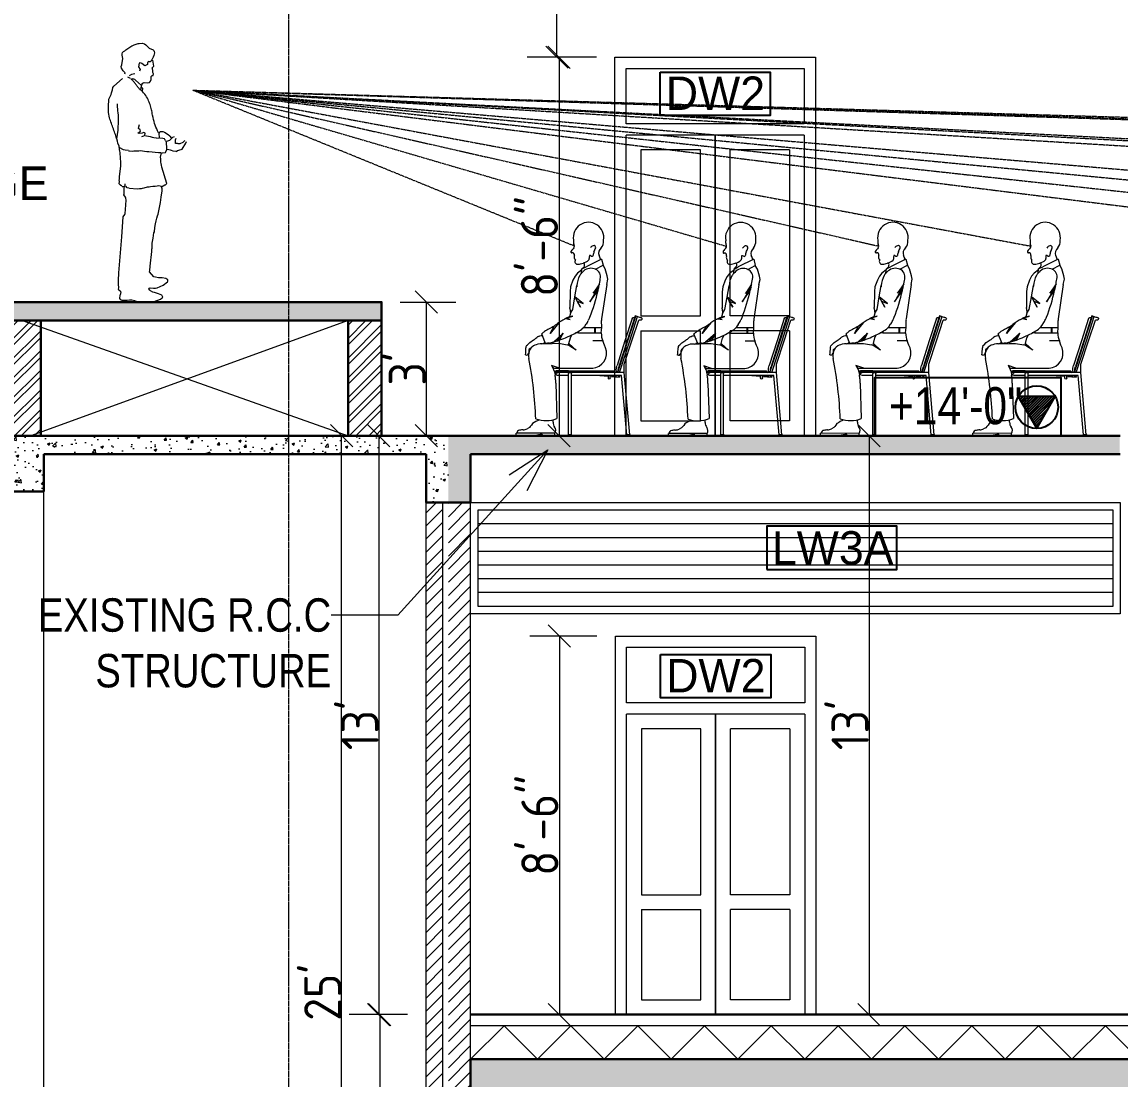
# Model space of a CAD drawing. Extents: x -95606 to 113309, y -42160 to -940.
# Drawn here: x -42209.9 to -41914.1, y -17609.4 to -17324.5 of the extents above; entities that cross this region are included whole.
import ezdxf
from ezdxf import colors
from ezdxf.entities.mleader import LeaderData, LeaderLine
from ezdxf.math import Vec2, Vec3

# ---------------------------------------------------------------- set-up
doc = ezdxf.new("R2010")
doc.units = 0
doc.header["$LTSCALE"] = 0.02
doc.header["$MEASUREMENT"] = 0
doc.header["$PDMODE"] = 3
doc.header["$PDSIZE"] = -2
doc.linetypes.add('( Dashed )', pattern=[0.75, 0.5, -0.25])
doc.linetypes.add('ACAD_ISO04W100', pattern=[30, 24, -3, 0, -3])
doc.layers.get('0').update_dxf_attribs({"linetype": 'CONTINUOUS'})
doc.layers.get('DEFPOINTS').update_dxf_attribs({"linetype": 'CONTINUOUS'})
for name, color, linetype, lineweight in [('dimension', 250, 'CONTINUOUS', 18), ('DOOR WIN TEXT', 102, 'CONTINUOUS', 25), ('Hatch', 252, 'CONTINUOUS', 9), ('RBH CENTER LINE', 1, 'ACAD_ISO04W100', 13), ('RBH DIMENSIONS', 8, 'CONTINUOUS', 15), ('RBH hatch', 43, 'CONTINUOUS', 0), ('RBH TEXT', 50, 'CONTINUOUS', 13), ('RBH TEXT FRAME', 90, 'CONTINUOUS', 25), ('RBH WALL - 0.13', 253, 'CONTINUOUS', 13), ('RBH WALL - 0.18', 252, 'CONTINUOUS', 18), ('RBH WALL - 0.30', 7, 'CONTINUOUS', 30), ('RBH-FURNITURE', 112, 'CONTINUOUS', 15)]:
    doc.layers.add(name, color=color, linetype=linetype, lineweight=lineweight)
doc.layers.add('RBH DO & WIN', color=7, linetype='CONTINUOUS', lineweight=9, true_color=0x8a008a)
doc.styles.add('RBH TEXT40', font='ARIALN.TTF')
doc.styles.add('RBH-225', font='ARIALN.TTF', dxfattribs={"height": 225})
doc.styles.add('RBH-TEXT', font='ARIALN.TTF', dxfattribs={"height": 175})
doc.styles.get("Standard").update_dxf_attribs({"font": 'ISOCP'})
doc.dimstyles.new('RBH DIM 01', dxfattribs={"dimtxt": 10, "dimasz": 6, "dimexe": 8, "dimexo": 5, "dimgap": 0.09, "dimtad": 1, "dimdec": 0, "dimzin": 0, "dimdsep": 46, "dimlunit": 4, "dimtxsty": 'Standard', "dimblk": 'OBLIQUE', "dimcen": 0.09, "dimclrd": 4, "dimclre": 1, "dimclrt": 2, "dimadec": 0, "dimazin": 0, "dimtfac": 1, "dimtdec": 0, "dimtofl": 0, "dimtmove": 0, "dimatfit": 3, "dimldrblk": 'OPEN30', "dimfxl": 1, "dimtolj": 1, "dimtzin": 0, "dimlwd": -1, "dimlwe": -1, "dimarcsym": 0})
pattern_1 = [(50, (-411609.736, -522238.593), (7.172601826, -0.62752135), [0.75, -8.25]), (355, (-411609.736, -522238.593), (-1.38751334, 7.52192134), [0.6, -6.6]), (100.4514445, (-411609.138, -522238.645), (5.78508847, 6.89439991), [0.63740192, -7.01142112]), (46.1842, (-411609.736, -522236.593), (10.67241331, -1.65519281), [1.125, -12.375]), (96.6356355, (-411608.846, -522236.731), (9.34661946, 9.741186), [0.95610342, -10.5171376]), (351.184164, (-411609.736, -522236.593), (9.34661945, 9.741186), [0.9, -9.90000001]), (21, (-411608.736, -522237.093), (5.96907052, -4.026188907), [0.75, -8.25]), (326, (-411608.736, -522237.093), (2.43315332, 7.25150045), [0.6, -6.6]), (71.4514447, (-411608.2384, -522237.428), (8.40222377, 3.22531153), [0.6374019, -7.01142112]), (37.5, (-411609.7358, -522238.5927), (0.121598553, 3.328938538), [0, -6.52, 0, -6.7, 0, -6.625]), (7.5, (-411609.7358, -522238.5927), (2.630695374, 3.944117119), [0, -3.82, 0, -6.37, 0, -2.525]), (327.5, (-411611.9658, -522238.5927), (5.338224362, -0.225548717), [0, -2.5, 0, -7.8, 0, -10.35]), (317.5, (-411612.966, -522238.5927), (5.831861693, 1.001049823), [0, -3.25, 0, -5.18, 0, -7.35])]

# ---------------------------------------------------------------- blocks, each defined once
blk = doc.blocks.new('_Oblique')
at = {"color": 0, "linetype": 'ByBlock', "lineweight": -2}
blk.add_line((-0.5, -0.5), (0.5, 0.5), dxfattribs=at)
blk = doc.blocks.new('*D943')
at = {"layer": 'DEFPOINTS', "color": 0, "lineweight": -2, "ltscale": 0.75, "transparency": 16777216}
for p in [(-42005.58, -17436.03), (-42005.58, -17592.03), (-41981.67, -17592.03)]:
    blk.add_point(p, dxfattribs=at)
at = {"layer": 'RBH DIMENSIONS', "color": 1, "ltscale": 0.75, "transparency": 16777216}
for p, q in [((-42000.58, -17436.03), (-41973.67, -17436.03)), ((-42000.58, -17592.03), (-41973.67, -17592.03))]:
    blk.add_line(p, q, dxfattribs=at)
at = {"layer": 'RBH DIMENSIONS', "color": 4, "ltscale": 0.75, "transparency": 16777216}
blk.add_line((-41981.67, -17436.03), (-41981.67, -17592.03), dxfattribs=at)
at = {"layer": 'RBH DIMENSIONS', "color": 4, "ltscale": 0.75, "transparency": 16777216, "xscale": 6, "yscale": 6, "zscale": 6}
for p, rotation in [((-41981.67, -17436.03), 90), ((-41981.67, -17592.03), 270)]:
    blk.add_blockref('_Oblique', p, dxfattribs=dict(at, rotation=rotation))
at = {"layer": 'RBH DIMENSIONS', "color": 2, "ltscale": 0.75, "transparency": 16777216, "insert": (-41986.76, -17514.03), "char_height": 10, "attachment_point": 5, "rotation": 90}
blk.add_mtext("\\A1;13'", dxfattribs=at)
blk = doc.blocks.new('_Open30')
at = {"color": 0, "linetype": 'ByBlock', "lineweight": -2}
for p, q in [((-1, 0.268), (0, 0)), ((0, 0), (-1, -0.268)), ((0, 0), (-1, 0))]:
    blk.add_line(p, q, dxfattribs=at)
blk = doc.blocks.new('GG5')
at = {"layer": 'RBH-FURNITURE'}
for p, q in [((-13.62, 15.69), (-13.42, 15.69)), ((-13.62, 14.89), (-13.16, 14.89)), ((-13.42, 15.69), (-12.18, 16.1)), ((-11.33, 9.35), (-13.16, 14.89)), ((-10.75, 9.35), (-12.86, 15.88)), ((-10.25, 9.35), (-12.4, 16.03)), ((-12.18, 16.1), (-10.02, 9.35)), ((-11.36, 15.41), (-9.42, 9.35)), ((-9.27, 3.1), (-11.33, 9.35)), ((-8, 0.8), (-10.75, 9.35)), ((-7.51, 0.85), (-10.25, 9.35)), ((-10.02, 9.35), (-7.83, 2.47)), ((-9.42, 9.35), (-7.31, 2.72)), ((-10.73, -15.93), (-9.27, 0.8)), ((-9.94, -16), (-8.54, 0)), ((-9.27, 0.8), (-6.69, 0.8)), ((-8.54, 0), (-4.97, 0)), ((-7.13, 1.21), (-7.32, 0.8)), ((-6.66, 0.95), (-6.82, 0.8)), ((-6.66, 0.95), (-6.69, 0.8)), ((-6.69, 0.8), (5.19, 0.8)), ((-6.66, 0.95), (5.77, 0.95)), ((-6.53, 0.95), (-6.53, 1.13)), ((5.77, 1.37), (-6.37, 1.29)), ((-5.78, 0), (-5.45, 0)), ((-5.45, -0.72), (-5.45, 0)), ((-4.97, 0), (4.97, 0)), ((-4.97, -0.72), (-4.97, 0)), ((4.97, 0), (4.97, 0.48)), ((4.97, 0.08), (4.97, 0.09)), ((4.97, 0.07), (4.97, 0.08)), ((4.97, -16), (4.97, 0)), ((5.56, 0.8), (9.46, 0.8)), ((9.02, 1.39), (5.77, 1.37)), ((5.77, 0.95), (9.46, 0.95)), ((5.77, 0.48), (5.77, 0.48)), ((5.77, 0), (5.77, 0.48)), ((5.77, 0.09), (5.77, 0.08)), ((5.77, 0.08), (5.77, 0.07)), ((5.77, -16), (5.77, 0)), ((5.77, 0), (8.69, 0)), ((9.26, 1.15), (9.26, 0.95)), ((9.46, 0.95), (9.46, 0.8)), ((-7.7, -0.01), (-7.98, -0.27)), ((-5.54, -0.24), (-7.98, -0.43)), ((-7.98, -0.27), (-7.98, -0.43)), ((-7.8, -0.11), (-7.8, -0.01)), ((-6.01, -0.18), (-6.75, -0.18)), ((-2.63, -0.01), (-4.97, -0.2)), ((-10.85, -16.12), (-10.83, -15.92)), ((-10.85, -16.12), (-9.85, -16.21)), ((-10.83, -15.92), (-9.84, -16.01)), ((-9.85, -16.21), (-9.84, -16.01)), ((4.87, -16.2), (4.87, -16)), ((4.87, -16), (5.87, -16)), ((4.87, -16.2), (5.87, -16.2)), ((5.87, -16.2), (5.87, -16))]:
    blk.add_line(p, q, dxfattribs=at)
at = {"layer": 'RBH-FURNITURE', "ltscale": 0.75}
blk.add_line((-9.27, 0.8), (-9.27, 3.1), dxfattribs=at)
at = {"layer": 'RBH-FURNITURE'}
for centre, radius, start, end in [((-13.62, 15.29), 0.4, 89.9996, 271.6586), ((-11.74, 15.29), 0.401, 17.896, 132.766), ((-11.71, 1.18), 4.09, 0.0294, 18.3736), ((-6.75, 1.1), 0.8, 197.8526, 201.9154), ((-6.75, 1.1), 1.28, 239.1233, 270), ((-10.38, 1.59), 3.27, 353.2419, 20.1196), ((-24.39, 18.73), 25.02, 314.2221, 315.6648), ((-6.37, 1.13), 0.16, 90.337, 180), ((-6.01, 0.06), 0.24, 194.1302, 345.8698), ((5.37, 0.44), 0.402, 5.8384, 175.0625), ((8.69, 0.4), 0.4, 0.0017, 90), ((8.69, 0.4), 0.4, 270, 359.9998), ((8.69, 0.4), 0.4, 270, 270.4497), ((9.02, 1.15), 0.24, 359.9988, 89.9501), ((-39.8, 34.48), 47.23, 312.3525, 313.1175), ((-5.21, -0.72), 0.24, 180, 0)]:
    blk.add_arc(centre, radius, start, end, dxfattribs=at)
blk = doc.blocks.new('btyr')
at = {"color": 7, "lineweight": 5}
for p, q in [((125.8, 467.3), (21.8, 415.1)), ((125.8, 467.3), (136.4, 425.6)), ((-35.3, 372.8), (-52.6, 352)), ((-6.8, 393.7), (-35.3, 372.8)), ((-9.1, 372.4), (-6, 400.9)), ((-6, 400.9), (8.2, 415.6)), ((-6, 400.9), (21.8, 415.1)), ((85.2, 398.3), (136.4, 425.6)), ((150.1, 401.3), (136.4, 425.6)), ((163.6, 354), (150.1, 401.3)), ((-66.4, 326), (-82.7, 280.8)), ((-52.6, 352), (-66.4, 326)), ((111.6, 300.3), (69.5, 236.6)), ((160.4, 296.4), (126.4, 63.6)), ((160.4, 296.4), (168.1, 331.5)), ((168.1, 331.5), (163.6, 354)), ((-86.3, 248.4), (-87.3, 140.8)), ((-82.7, 280.8), (-86.3, 248.4)), ((-53.8, 211.8), (-40.7, 288.3)), ((108.1, 282.1), (48, 180.1)), ((48, 180.1), (102.4, 255.8)), ((69.5, 236.6), (108.1, 282.1)), ((-68.2, 128.5), (-53.8, 211.8)), ((-53.8, 211.8), (-38.6, 184.5)), ((2, 168.8), (-53.8, 211.8)), ((-38.6, 184.5), (2, 168.8)), ((-15.6, 143.4), (-38.6, 184.5)), ((-38.6, 184.5), (-15.6, 143.4)), ((-112.2, 68.1), (-67.7, 81.9)), ((-84, 102.2), (-90.5, 77.6)), ((-67.7, 81.9), (-90.5, 77.6)), ((-87.8, 134), (-87.3, 140.8)), ((-87.8, 134), (-84, 102.2)), ((-84, 102.2), (-68.2, 128.5)), ((-162.9, 38.4), (-221, -33.2)), ((-221, -33.2), (-193.6, 14.5)), ((-116.5, 66), (-85.9, 60.7)), ((-85.9, 60.7), (-112.2, 68.1)), ((6, 5.2), (-6, -5.2)), ((7.6, 7.1), (6, 5.2)), ((10.2, 12.2), (7.6, 7.1)), ((7.6, 7.1), (78.7, 7.1)), ((20.4, 28), (10.2, 12.2)), ((78.7, 7.1), (78.7, -30.7)), ((78.7, 7.1), (83.5, 7.1)), ((83.5, 7.1), (83.5, -30.7)), ((83.5, 7.1), (126.7, 7.1)), ((123.9, -30.7), (126.7, 7.1)), ((126.7, 7.1), (126.4, 52.4)), ((-253.6, -96.7), (-277.1, -35.8)), ((-132.5, -32.2), (-198.7, -91.8)), ((-132.5, -32.2), (-174, -84.4)), ((-174, -84.4), (-132.5, -32.2)), ((-154.8, -78), (-132.5, -32.2)), ((-93.6, -100.8), (-84, -63.8)), ((-84, -63.8), (-74, -44)), ((-34.7, -30.7), (-48.6, -30.7)), ((-35.3, -22.8), (-34.7, -30.7)), ((-29.9, -30.7), (-34.7, -30.7)), ((-30.5, -20.3), (-29.9, -30.7)), ((-29.9, -30.7), (78.7, -30.7)), ((78.7, -30.7), (83.5, -30.7)), ((83.5, -30.7), (123.9, -30.7)), ((-384.7, -165.2), (-383.2, -129.9)), ((-383.3, -125.8), (-383.2, -129.9)), ((-378.7, -114.9), (-382.4, -120.6)), ((-378.7, -114.9), (-372.7, -110.3)), ((-372.7, -110.3), (-357.9, -94.8)), ((-358.5, -145.6), (-361.8, -155.5)), ((-350.6, -132.4), (-360.6, -140.9)), ((-355.1, -139.5), (-358.5, -145.6)), ((-357.9, -94.8), (-331.4, -77.7)), ((-350.6, -132.4), (-355.1, -139.5)), ((-344.2, -125.3), (-350.6, -132.4)), ((-332.5, -116.8), (-344.2, -125.3)), ((-324.5, -112.8), (-332.5, -116.8)), ((-314.4, -109.6), (-324.5, -112.8)), ((-303, -105.9), (-314.4, -109.6)), ((-288.1, -104), (-303, -105.9)), ((-276.2, -104), (-288.1, -104)), ((-276.2, -104), (-263.9, -99.5)), ((-276.2, -104), (-205.7, -101.2)), ((-253.6, -96.7), (-263.9, -99.5)), ((-253.9, -96.5), (-253.6, -96.7)), ((-251.8, -101.6), (-253.6, -96.7)), ((-205.7, -101.2), (-160.8, -100.5)), ((-160.8, -100.5), (-105.5, -110.1)), ((-94.4, -114.3), (-105.5, -110.1)), ((-94.4, -114.3), (-93.6, -100.8)), ((-45.2, -145.9), (-94.4, -114.3)), ((-93.6, -100.8), (-45.2, -145.9)), ((134.3, -84.6), (67.7, -84.6)), ((145, -113.3), (134.3, -84.6)), ((153.3, -131.2), (145, -113.3)), ((158.6, -153.7), (153.3, -131.2)), ((-387, -178), (-384.7, -165.2)), ((-381, -179.7), (-387, -178)), ((-368.6, -173.3), (-364.4, -165.9)), ((-364.4, -165.9), (-365.4, -177.2)), ((-365.4, -177.2), (-365.4, -188.6)), ((-365.4, -188.6), (-364.3, -201.9)), ((-364.1, -149.3), (-364.4, -165.9)), ((-361.8, -155.5), (-364.4, -165.9)), ((142.5, -222), (154.3, -197.2)), ((154.3, -197.2), (158.6, -177.5)), ((158.6, -177.5), (158.6, -153.7)), ((-158, -268.5), (-210.5, -250.7)), ((-210.5, -250.7), (-203.4, -259.9)), ((-210.5, -250.7), (-196.6, -276.4)), ((-203.4, -259.9), (-197.5, -265.1)), ((-197.5, -265.1), (-192, -267.8)), ((-196.6, -276.4), (-191.3, -293.5)), ((-192, -267.8), (-183.2, -268.5)), ((-191.3, -293.5), (-187.6, -314.2)), ((-183.2, -268.5), (-158, -268.5)), ((-158, -268.5), (66.2, -268.5)), ((66.2, -268.5), (88.4, -263.5)), ((88.4, -263.5), (109.7, -253.7)), ((109.7, -253.7), (128, -239.5)), ((128, -239.5), (142.5, -222)), ((-182.8, -369.1), (-175.3, -606.6)), ((-353.8, -661.7), (-360.4, -668.6)), ((-345.9, -651.8), (-353.8, -661.7)), ((-338.9, -641.5), (-345.9, -651.8)), ((-328.4, -635), (-338.9, -641.5)), ((-316.2, -627.6), (-328.4, -635)), ((-301.9, -621.1), (-316.2, -627.6)), ((-200.7, -632.2), (-201, -615.2)), ((-448.9, -722), (-448.9, -706.5)), ((-188.8, -706.8), (-448.9, -706.5)), ((-322, -722.2), (-448.9, -722)), ((-360.4, -668.6), (-376, -676.5)), ((-275.5, -712), (-322, -722.2)), ((-268.3, -722.1), (-275.5, -712)), ((-188.7, -722), (-268.3, -722.1)), ((-188.7, -722), (-188.8, -706.8))]:
    blk.add_line(p, q, dxfattribs=at)
for centre, radius, start, end in [((38.2, 612.3), 102.8, 349.72187, 190.27813), ((19.9, 584.6), 83.4, 173.56335, 192.21582), ((66.4, 587.3), 73.2, 321.68258, 3.96178), ((29.8, 585.9), 109.9, 3.38963, 4.22007), ((-73.1, 516.4), 7.97, 141.77203, 243.10557), ((72.1, 409.2), 188.4, 135.22286, 143.50147), ((-75.1, 554.5), 18.4, 317.02237, 42.97763), ((73.5, 532.7), 24.5, 100.14571, 158.00324), ((73.8, 544.9), 12.9, 346.60906, 111.48734), ((-39.1, 583), 132, 329.69606, 341.87777), ((151.5, 506.3), 45.1, 127.75869, 198.55749), ((-74.5, 514.1), 5.33, 245.49275, 283.40658), ((-70.2, 496), 13.3, 38.81268, 103.28449), ((-77.8, 493.3), 21.1, 354.48309, 31.39559), ((-25.5, 480.1), 33.3, 160.28476, 198.29003), ((-86, 439), 42.1, 32.51916, 46.76919), ((-34.9, 451), 18.8, 145.75567, 278.65972), ((-18.5, 524.5), 86.2, 283.61145, 312.45484), ((33, 468.9), 10.4, 309.69338, 8.65143), ((115.8, 478.7), 73, 170.05671, 186.5179), ((44.7, 472.9), 18.4, 52.52834, 92.34821), ((60.4, 496.7), 10.2, 243.62979, 328.29019), ((191.4, 476.4), 123.2, 161.04317, 173.03294), ((16.6, 438.4), 106.6, 15.08701, 30.15519), ((448.4, 485.4), 329.5, 183.35971, 183.69805), ((-47.4, 568.1), 136.6, 276.44118, 291.08039), ((52.3, 315.9), 83.4, 137.40546, 151.22198), ((52.3, 315.9), 83.4, 130.74343, 137.40546), ((53.9, 332.4), 72.9, 72.22781, 140.15723), ((1.7, 430), 10.6, 27.96859, 89.72241), ((-13.2, 428.8), 25.1, 328.36798, 14.40072), ((63.8, 347.7), 55.6, 356.68304, 77.1735), ((131.9, 274.5), 173.1, 151.89199, 175.45324), ((-1161, 542.7), 1295.5, 348.39633, 349.21356), ((-1161, 542.7), 1295.5, 349.21356, 351.17013), ((131.9, 274.5), 173.1, 175.45324, 178.411), ((-1161, 542.7), 1295.5, 338.83857, 347.20375), ((-1161, 542.7), 1295.5, 347.20375, 348.39633), ((44.8, -259.2), 362.9, 111.89097, 115.63386), ((-20.7, 96.7), 71.2, 323.60342, 342.32178), ((44.1, -489.9), 557.8, 115.14278, 122.93032), ((44.8, -259.2), 362.9, 124.92018, 131.05895), ((44.8, -259.2), 362.9, 119.81828, 124.92018), ((44.8, -259.2), 362.9, 116.38391, 119.81828), ((44.8, -259.2), 362.9, 118.04953, 119.81828), ((44.8, -259.2), 362.9, 115.63386, 116.38391), ((-22.9, 72.8), 62.4, 314.05665, 342.82699), ((163.8, 58.1), 37.8, 171.69432, 188.73583), ((-467.9, 147.7), 263.5, 301.18593, 303.93939), ((-433.6, 66.1), 177.5, 309.48504, 313.69895), ((-287, -83.3), 31.9, 115.35531, 138.69821), ((-360.6, 103.4), 168.8, 290.77693, 295.02963), ((-301.6, 72.1), 122.3, 275.82863, 283.63377), ((-36.9, -323.2), 374.5, 126.39493, 129.88819), ((-384, 578.3), 695.2, 289.24937, 293.82845), ((-384, 578.3), 695.2, 293.82845, 295.60421), ((-384, 578.3), 695.2, 295.60421, 302.93563), ((258.2, -32.7), 134.2, 179.13219, 202.72745), ((-377.2, -124.1), 6.3, 146.30993, 195.9454), ((-351.5, -149.5), 12.6, 136.62961, 178.89987), ((-211.1, -341.3), 243.1, 93.36136, 99.63384), ((-384, 578.3), 695.2, 283.19492, 285.45785), ((-384, 578.3), 695.2, 285.45785, 287.5813), ((-384, 578.3), 695.2, 287.5813, 289.24937), ((-379.5, -167.1), 12.6, 263.41806, 330.65167), ((-2895.1, -703), 2580, 2.0854, 11.19794), ((-394.3, -359.8), 211.7, 4.25454, 12.42447), ((-394.3, -359.8), 211.7, 357.48232, 4.25454), ((-249.2, -429.8), 191.6, 249.33256, 292.7092), ((-348.9, -556.8), 79.7, 306.15218, 312.24677), ((-149.6, -634.7), 51.1, 177.29065, 216.74365), ((-215.8, -687.2), 33.4, 324.01662, 41.12771), ((-424.3, -706.8), 20.3, 96.30026, 179.14604), ((-396.8, -819.5), 136.2, 91.94497, 102.59926), ((-409, -605.9), 77.9, 275.58545, 295.07763)]:
    blk.add_arc(centre, radius, start, end, dxfattribs=at)
blk = doc.blocks.new('Man2')
at = {"linetype": 'Continuous'}
for points in [[(389.3, 1573.3), (389.3, 1581.7), (402.6, 1593.3), (415.5, 1612.5), (418.3, 1623.7), (415.2, 1634.9), (411.3, 1678.7), (413.8, 1689.9), (416.2, 1703.6), (418.7, 1712.3), (415.5, 1720.4), (408.5, 1727.4), (401.8, 1733.7), (394.8, 1740), (387.8, 1745.9), (381.2, 1751.5), (374.2, 1756.8), (367.2, 1761.7), (360.5, 1766.6), (353.5, 1770.8), (346.5, 1775), (339.5, 1778.5), (332.2, 1782), (325.2, 1784.8), (318.2, 1787.6), (310.8, 1790), (303.5, 1792.1), (284.5, 1793.9), (267.4, 1791.1), (256.9, 1784.8), (232.7, 1762.4), (205.4, 1753.3), (199.8, 1750.5), (197.4, 1742.1), (194.6, 1734), (198.1, 1714.8), (200.9, 1703.6), (203.7, 1697.9), (210, 1684.6), (212.4, 1676.2), (220.8, 1668.2), (226.8, 1668.5), (232, 1671.3), (235.2, 1665.7), (238, 1660.5), (235.9, 1649.3), (249.5, 1641.2), (254.8, 1638.8), (276.8, 1653.1), (282.1, 1656.3), (290.5, 1656.6), (296.1, 1653.5), (299.3, 1629), (286, 1611.8), (289.5, 1598.1)], [(265.3, 1462.6), (273.3, 1471), (270.2, 1482.3), (269.8, 1498.7), (264.2, 1509.6), (264.2, 1515.2), (257.9, 1520.4), (252.7, 1523.2), (230.6, 1522.5), (214.2, 1524.6), (207.9, 1535.5), (205.1, 1546.7), (207.2, 1568.4), (198.8, 1574), (193.2, 1576.4), (190, 1587.6), (195.6, 1595.7), (197.7, 1609.7), (200.5, 1620.9), (203, 1629.3), (191.4, 1639.5), (199.1, 1667.8), (201.6, 1681.1)], [(275.8, 1471), (280.3, 1474.5), (284.5, 1478), (288.7, 1482.3), (292.6, 1486.4), (296.5, 1491), (300.3, 1495.6), (303.8, 1500.1), (307.7, 1505), (311.5, 1509.9), (315.4, 1514.5), (319.2, 1519), (323.4, 1523.6), (328, 1527.8), (332.5, 1532), (337.8, 1535.5), (343, 1539), (334.6, 1544.2), (321.3, 1541.4), (312.9, 1535.1), (269.8, 1501.2)], [(356.7, 1564.2), (342, 1575), (331.5, 1577.5), (320.3, 1579.9)], [(348.6, 1544.6), (367.5, 1553.3)], [(417.6, 1121.9), (420.8, 1130.7), (423.9, 1139.8), (427.4, 1148.9), (431.3, 1158), (435.5, 1167.1), (439.3, 1176.6), (443.5, 1185.7), (447.7, 1195.1), (452.3, 1204.6), (456.5, 1214), (460.7, 1223.5), (464.9, 1233.3), (468.7, 1242.7), (472.9, 1252.5), (476.4, 1262.3), (479.9, 1272.2), (482, 1286.5), (484.5, 1297), (487.3, 1316.6), (489, 1338.3), (490.4, 1391.2), (476.1, 1423.8), (472.9, 1435), (469.1, 1456.7), (466.6, 1473.5), (460.3, 1484.3), (404, 1540.7)], [(129.1, 1180.1), (136.4, 1192.7), (143.4, 1205.6), (149.7, 1218.2), (155.3, 1230.8), (160.6, 1243.8), (165.1, 1256.7), (169.3, 1270), (173.2, 1283.4), (178.8, 1300.2), (180.9, 1308.6), (183.4, 1319.8), (186.2, 1328.5), (189, 1337.3), (191.7, 1346), (194.6, 1354.8), (197.7, 1363.2), (200.9, 1371.9), (204.4, 1380.7), (208.2, 1389.1), (212.4, 1397.9), (217, 1406.6), (222.6, 1415.4), (228.5, 1424.1), (234.8, 1432.9), (242.5, 1441.6), (250.6, 1450.4), (259.7, 1459.5), (259, 1481.9), (264.9, 1484.7)], [(360.2, 792.1), (368.2, 798.4), (379.1, 806.4), (378.4, 823.2), (381.2, 834.1), (378, 839.7), (380.5, 856.5), (375.6, 933.2), (377.7, 966.1), (380.1, 980.1), (381.9, 999.7), (384.7, 1010.2), (387.1, 1024.6), (389.6, 1035.1), (392, 1046.6), (396.6, 1068.7), (407.5, 1088.3), (410.3, 1102), (414.8, 1118.4), (410.6, 1179.4), (411.7, 1248.3), (413.8, 1264.8), (415.9, 1284.7), (418.7, 1301.2), (421.1, 1314.9), (423.2, 1326.1), (425.7, 1342.5), (427.8, 1361.8)], [(141.3, 1142.2), (160.2, 1142.6), (168.6, 1145.4), (182.7, 1148.5), (224, 1152.4), (223.6, 1160.8), (220.8, 1166), (220.5, 1172), (231.3, 1174.8), (242.2, 1169.9), (259, 1167.1), (273.3, 1167.4), (255.8, 1183.6), (258.3, 1192), (269.1, 1200.7), (268.8, 1211.9), (265.6, 1228)], [(-7.5, 1113.5), (6.9, 1113.9), (8.6, 1138.7), (3, 1149.9)], [(157.1, -4.9), (143.8, -2.1), (130.1, 0), (110.2, 2.5), (93.7, 4.6), (82.5, 7), (38, 25.2), (26.8, 36.1), (23.7, 41.3), (31.7, 52.9), (56.2, 62), (70.2, 65.1), (83.9, 67.9), (94.8, 70.7), (111.2, 79.9), (116.5, 82.6), (124.5, 91.4), (121.4, 96.7), (116.1, 99.1), (91.3, 98.4), (77.6, 100.5), (66.4, 103.3), (26.8, 124), (-1.2, 148.1), (-4, 154.1), (-4.3, 162.1), (12.1, 170.9), (37, 174), (61.8, 172.3), (84.3, 175.4), (94.4, 178.6), (127, 209.4), (126.6, 220.6), (125.9, 250.7), (120.7, 353), (122.8, 369.4), (120.3, 375.4), (121.7, 410.8), (118.2, 446.8), (114.4, 482.5), (111.2, 490.6), (110.5, 521.1), (107.4, 545.6), (103.9, 567.6), (100.4, 586.5), (97.6, 603.3), (94.4, 614.6), (90.9, 639.1), (87.8, 661.1), (84.3, 696.8), (80.1, 735), (76.2, 779.5), (78.3, 793.1), (83.9, 807.1), (61.1, 820.5), (55.9, 822.9), (47.1, 831.3), (90.9, 942.3), (93.7, 955.9), (96.2, 967.1), (98.6, 978), (100.7, 1000.4), (103.5, 1011.3), (99.7, 1041.7), (91.6, 1043.8), (71.6, 1046.6), (69.2, 1051.9), (63.2, 1068), (65.3, 1090.4), (67.8, 1101.3), (69.9, 1112.8), (72.7, 1126.5), (61.5, 1128.9), (53.1, 1131.4), (47.8, 1133.8), (27.5, 1155.5), (16.3, 1160.8)], [(75.5, 1129.3), (80.7, 1132.1), (85.7, 1140.8), (96.9, 1141.2), (118.9, 1144), (121.4, 1155.5), (124.2, 1169.5), (124.2, 1177.9), (120.7, 1185.7), (117.9, 1190.9), (99, 1190.6), (87.8, 1187.4), (60.4, 1173.1), (49.9, 1164.7), (47.1, 1159), (36.3, 1147.5)], [(242.9, 1147.5), (229.2, 1152.7)], [(-2.9, 1058.2), (-11.3, 1065.9), (-36.6, 1073.9), (-41.8, 1076.4), (-65.3, 1120.5), (-68.1, 1133.5)], [(-9.9, 1113.5), (-12.7, 1115.6), (-26.4, 1115.3), (-46, 1126.1), (-57.6, 1139.4)], [(138.2, 1142.2), (124.9, 1144.3)], [(-0.1, 1058.2), (18.8, 1058.9), (30, 1062.1), (38.4, 1064.9), (60.8, 1068)], [(325.9, 1039.6), (323.1, 1041.7), (304.2, 1041.4), (293, 1043.8), (256.9, 1045.9), (248.1, 1048), (201.9, 1044.2), (187.9, 1046.3), (119.3, 1042.1), (102.8, 1044.2)], [(329, 1042.1), (353.5, 1042.8), (364.4, 1045.9), (394.5, 1060.3)], [(308, 780.2), (304.9, 782.6), (252.3, 781.2), (235.9, 783.7), (222.2, 786.1), (213.8, 788.2), (202.6, 790.7), (180.5, 798.7), (169.3, 801.2), (160.9, 803.3), (144.1, 806.1), (127.7, 808.5), (114, 810.6), (102.8, 813.1), (83.9, 809.6)], [(160.2, -4.9), (198.8, -3.8), (215.2, 2.1), (237.3, 5.6), (254.1, 3.2), (270.5, 1.4), (303.8, -1), (314.3, 2.5), (322.4, 10.5), (321.7, 35.4), (319.2, 40.6), (315.7, 55), (321, 60.2), (332.2, 69), (334.6, 74.2), (334.3, 88.2), (336.7, 107.5), (338.5, 135.2), (340.2, 190.2), (336.4, 441.2), (335.3, 579.5), (326.2, 598.1), (323.8, 603.7), (323.1, 631.7), (323.8, 697.5), (326.6, 711.2), (329, 717.2), (342.3, 733.9), (339.2, 739.6), (341.3, 775.3), (340.6, 794.5), (335.3, 797.3), (337.1, 811)], [(310.8, 782.6), (321.3, 783), (332.2, 794.2)], [(357.4, 789.6), (343.7, 791.7)]]:
    blk.add_lwpolyline(points, dxfattribs=at)
blk = doc.blocks.new('*D1065')
at = {"layer": 'DEFPOINTS', "color": 0, "lineweight": -2, "ltscale": 0.75, "transparency": 16777216}
for p in [(-42113, -17400.03), (-42113, -17436.03), (-42100.95, -17436.03)]:
    blk.add_point(p, dxfattribs=at)
at = {"layer": 'RBH DIMENSIONS', "color": 1, "ltscale": 0.75, "transparency": 16777216}
for p, q in [((-42108, -17400.03), (-42092.95, -17400.03)), ((-42108, -17436.03), (-42092.95, -17436.03))]:
    blk.add_line(p, q, dxfattribs=at)
at = {"layer": 'RBH DIMENSIONS', "color": 4, "ltscale": 0.75, "transparency": 16777216}
blk.add_line((-42100.95, -17400.03), (-42100.95, -17436.03), dxfattribs=at)
at = {"layer": 'RBH DIMENSIONS', "color": 4, "ltscale": 0.75, "transparency": 16777216, "xscale": 6, "yscale": 6, "zscale": 6}
for p, rotation in [((-42100.95, -17400.03), 90), ((-42100.95, -17436.03), 270)]:
    blk.add_blockref('_Oblique', p, dxfattribs=dict(at, rotation=rotation))
at = {"layer": 'RBH DIMENSIONS', "color": 2, "ltscale": 0.75, "transparency": 16777216, "insert": (-42106.04, -17418.03), "char_height": 10, "attachment_point": 5, "rotation": 90}
blk.add_mtext("\\A1;3'", dxfattribs=at)
blk = doc.blocks.new('*D684')
at = {"layer": 'DEFPOINTS', "color": 0, "ltscale": 0.75, "transparency": 16777216}
for p in [(369591.24, 504748.56), (369576.16, 504646.56), (369582.38, 504646.56)]:
    blk.add_point(p, dxfattribs=at)
at = {"layer": 'RBH DIMENSIONS', "color": 1, "ltscale": 0.75, "transparency": 16777216}
for p, q in [((369586.24, 504748.56), (369568.16, 504748.56)), ((369577.38, 504646.56), (369568.16, 504646.56))]:
    blk.add_line(p, q, dxfattribs=at)
at = {"layer": 'RBH DIMENSIONS', "color": 4, "ltscale": 0.75, "transparency": 16777216}
blk.add_line((369576.16, 504748.56), (369576.16, 504646.56), dxfattribs=at)
at = {"layer": 'RBH DIMENSIONS', "color": 4, "ltscale": 0.75, "transparency": 16777216, "xscale": 6, "yscale": 6, "zscale": 6}
for p, rotation in [((369576.16, 504748.56), 90), ((369576.16, 504646.56), 270)]:
    blk.add_blockref('_Oblique', p, dxfattribs=dict(at, rotation=rotation))
at = {"layer": 'RBH DIMENSIONS', "color": 2, "ltscale": 0.75, "transparency": 16777216, "insert": (369570.89, 504697.56), "char_height": 10, "attachment_point": 5, "rotation": 90}
blk.add_mtext('\\A1;8\'-6"', dxfattribs=at)
blk = doc.blocks.new('*D1072')
at = {"layer": 'DEFPOINTS', "color": 0, "lineweight": -2, "ltscale": 0.75, "transparency": 16777216}
for p in [(-42065.75, -17280.38), (-42050.11, -17280.38), (-42050.11, -17334.03)]:
    blk.add_point(p, dxfattribs=at)
at = {"layer": 'RBH DIMENSIONS', "color": 1, "ltscale": 0.75, "transparency": 16777216}
for p, q in [((-42055.11, -17280.38), (-42073.75, -17280.38)), ((-42055.11, -17334.03), (-42073.75, -17334.03))]:
    blk.add_line(p, q, dxfattribs=at)
at = {"layer": 'RBH DIMENSIONS', "color": 4, "ltscale": 0.75, "transparency": 16777216}
blk.add_line((-42065.75, -17334.03), (-42065.75, -17280.38), dxfattribs=at)
at = {"layer": 'RBH DIMENSIONS', "color": 4, "ltscale": 0.75, "transparency": 16777216, "xscale": 6, "yscale": 6, "zscale": 6}
for p, rotation in [((-42065.75, -17280.38), 90), ((-42065.75, -17334.03), 270)]:
    blk.add_blockref('_Oblique', p, dxfattribs=dict(at, rotation=rotation))
at = {"layer": 'RBH DIMENSIONS', "color": 2, "ltscale": 0.75, "transparency": 16777216, "insert": (-42070.84, -17307.2), "char_height": 10, "attachment_point": 5, "rotation": 90}
blk.add_mtext('\\A1;4\'-6"', dxfattribs=at)
blk = doc.blocks.new('*D993')
at = {"layer": 'DEFPOINTS', "color": 0, "lineweight": -2, "ltscale": 0.75, "transparency": 16777216}
for p in [(-42101, -17592.03), (-42113.5, -17736.03), (-42101, -17736.03)]:
    blk.add_point(p, dxfattribs=at)
at = {"layer": 'RBH DIMENSIONS', "color": 1, "ltscale": 0.75, "transparency": 16777216}
for p, q in [((-42106, -17592.03), (-42121.5, -17592.03)), ((-42106, -17736.03), (-42121.5, -17736.03))]:
    blk.add_line(p, q, dxfattribs=at)
at = {"layer": 'RBH DIMENSIONS', "color": 4, "ltscale": 0.75, "transparency": 16777216}
blk.add_line((-42113.5, -17592.03), (-42113.5, -17736.03), dxfattribs=at)
at = {"layer": 'RBH DIMENSIONS', "color": 4, "ltscale": 0.75, "transparency": 16777216, "xscale": 6, "yscale": 6, "zscale": 6}
for p, rotation in [((-42113.5, -17592.03), 90), ((-42113.5, -17736.03), 270)]:
    blk.add_blockref('_Oblique', p, dxfattribs=dict(at, rotation=rotation))
at = {"layer": 'RBH DIMENSIONS', "color": 2, "ltscale": 0.75, "transparency": 16777216, "insert": (-42118.59, -17664.03), "char_height": 10, "attachment_point": 5, "rotation": 90}
blk.add_mtext("\\A1;12'", dxfattribs=at)
blk = doc.blocks.new('*D994')
at = {"layer": 'DEFPOINTS', "color": 0, "lineweight": -2, "ltscale": 0.75, "transparency": 16777216}
for p in [(-42104.56, -17436.03), (-42113.75, -17592.03), (-42101, -17592.03)]:
    blk.add_point(p, dxfattribs=at)
at = {"layer": 'dimension', "color": 1, "ltscale": 0.75, "transparency": 16777216}
for p, q in [((-42109.56, -17436.03), (-42121.75, -17436.03)), ((-42106, -17592.03), (-42121.75, -17592.03))]:
    blk.add_line(p, q, dxfattribs=at)
at = {"layer": 'dimension', "color": 4, "ltscale": 0.75, "transparency": 16777216}
blk.add_line((-42113.75, -17436.03), (-42113.75, -17592.03), dxfattribs=at)
at = {"layer": 'dimension', "color": 4, "ltscale": 0.75, "transparency": 16777216, "xscale": 6, "yscale": 6, "zscale": 6}
for p, rotation in [((-42113.75, -17436.03), 90), ((-42113.75, -17592.03), 270)]:
    blk.add_blockref('_Oblique', p, dxfattribs=dict(at, rotation=rotation))
at = {"layer": 'dimension', "color": 2, "ltscale": 0.75, "transparency": 16777216, "insert": (-42118.84, -17514.03), "char_height": 10, "attachment_point": 5, "rotation": 90}
blk.add_mtext("\\A1;13'", dxfattribs=at)
blk = doc.blocks.new('*D995')
at = {"layer": 'DEFPOINTS', "color": 0, "lineweight": -2, "ltscale": 0.75, "transparency": 16777216}
for p in [(-42128.77, -17436.03), (-42123.75, -17436.03), (-42128.77, -17736.03)]:
    blk.add_point(p, dxfattribs=at)
at = {"layer": 'dimension', "color": 1, "ltscale": 0.75, "transparency": 16777216}
for p, q in [((-42123.77, -17436.03), (-42115.75, -17436.03)), ((-42123.77, -17736.03), (-42115.75, -17736.03))]:
    blk.add_line(p, q, dxfattribs=at)
at = {"layer": 'dimension', "color": 4, "ltscale": 0.75, "transparency": 16777216}
blk.add_line((-42123.75, -17736.03), (-42123.75, -17436.03), dxfattribs=at)
at = {"layer": 'dimension', "color": 4, "ltscale": 0.75, "transparency": 16777216, "xscale": 6, "yscale": 6, "zscale": 6}
for p, rotation in [((-42123.75, -17436.03), 90), ((-42123.75, -17736.03), 270)]:
    blk.add_blockref('_Oblique', p, dxfattribs=dict(at, rotation=rotation))
at = {"layer": 'dimension', "color": 2, "ltscale": 0.75, "transparency": 16777216, "insert": (-42128.84, -17586.03), "char_height": 10, "attachment_point": 5, "rotation": 90}
blk.add_mtext("\\A1;25'", dxfattribs=at)
blk = doc.blocks.new('HGHBT')
at = {"layer": 'RBH DO & WIN', "ltscale": 0.75}
for p, q in [((-54, 0), (-54, 102)), ((-54, 102), (0, 102)), ((0, 102), (0, 0)), ((-51, 84), (-51, 99)), ((-51, 99), (-3, 99)), ((-27, 99), (-3, 99)), ((-3, 99), (-3, 84)), ((-3, 99), (-3, 84)), ((-3, 84), (-51, 84)), ((-51, 0), (-51, 81)), ((-3, 81), (-51, 81)), ((-27, 81), (-27, 0)), ((-27, 0), (-27, 81)), ((-3, 81), (-3, 0)), ((-3, 81), (-3, 0)), ((-47, 77), (-47, 32.28)), ((-31, 77), (-47, 77)), ((-31, 32.28), (-31, 77)), ((-23, 32.28), (-23, 77)), ((-7, 77), (-23, 77)), ((-7, 77), (-7, 32.28)), ((-47, 32.28), (-31, 32.28)), ((-7, 32.28), (-23, 32.28)), ((-47, 28.28), (-47, 4)), ((-47, 28.28), (-31, 28.28)), ((-31, 4), (-31, 28.28)), ((-7, 28.28), (-23, 28.28)), ((-23, 4), (-23, 28.28)), ((-7, 28.28), (-7, 4)), ((-47, 4), (-31, 4)), ((-7, 4), (-23, 4))]:
    blk.add_line(p, q, dxfattribs=at)
at = {"layer": 'RBH DIMENSIONS', "ltscale": 0.75}
dim = blk.add_linear_dim(base=(-69.08, 0), p1=(-54, 102), p2=(-62.86, 0), angle=90, dimstyle='RBH DIM 01', dxfattribs=at)
dim.commit()
dim.dimension.update_dxf_attribs({"geometry": '*D684', "text_midpoint": (-74.35, 51), "insert": (-369645.24, -504646.56)})

msp = doc.modelspace()

# ---------------------------------------------------------------- hatches: boundary and pattern name
at = {"layer": 'Hatch', "ltscale": 0.75}
h = msp.add_hatch(dxfattribs=at)
h.set_pattern_fill('AR-CONC', color=256)
h.set_pattern_definition(pattern_1)
h.paths.add_polyline_path([(-42214.996, -17400.031), (-42361.669, -17400.031), (-42361.669, -17405.031), (-42214.996, -17405.031)])
h.paths.add_polyline_path([(-42112.996, -17400.031), (-42176.639, -17400.031), (-42176.678, -17400.035), (-42177.214, -17400.111), (-42178.064, -17400.031), (-42214.996, -17400.031), (-42214.996, -17405.031), (-42112.996, -17405.031)])
h = msp.add_hatch(dxfattribs=at)
h.set_pattern_fill('ANSI32', color=256, scale=10)
h.set_pattern_definition([(45, (-42352.8835, -17412.648), (-2.65165, 2.65165), []), (45, (-42351.1157, -17412.648), (-2.65165, 2.65165), [])])
h.paths.add_polyline_path([(-42352.669, -17405.031), (-42361.669, -17405.031), (-42361.669, -17436.031), (-42352.669, -17436.031)])
h.paths.add_polyline_path([(-42306.496, -17405.031), (-42315.496, -17405.031), (-42315.496, -17436.031), (-42306.496, -17436.031)])
h.paths.add_polyline_path([(-42204.74, -17405.031), (-42209.99, -17405.031), (-42209.99, -17436.031), (-42204.74, -17436.031)])
h.paths.add_polyline_path([(-42209.99, -17405.031), (-42213.74, -17405.031), (-42213.74, -17436.031), (-42209.99, -17436.031)])
h.paths.add_polyline_path([(-42112.996, -17405.031), (-42121.996, -17405.031), (-42121.996, -17436.031), (-42112.996, -17436.031)])
h = msp.add_hatch(dxfattribs=at)
h.set_pattern_fill('AR-CONC', color=256)
h.set_pattern_definition(pattern_1)
h.paths.add_polyline_path([(-42203.996, -17441.031), (-42100.996, -17441.031), (-42100.996, -17454.031), (-42094.996, -17454.031), (-42094.996, -17436.031), (-42100.996, -17436.031), (-42214.996, -17436.031), (-42214.996, -17451.031), (-42203.996, -17451.031)])
h = msp.add_hatch(dxfattribs=at)
h.set_pattern_fill('AR-CONC', color=256)
h.set_pattern_definition(pattern_1)
h.paths.add_polyline_path([(-41914.11, -17436.031), (-41944.11, -17436.031), (-42094.996, -17436.031), (-42094.996, -17454.031), (-42088.996, -17454.031), (-42088.996, -17441.031), (-41914.11, -17441.031)])
h = msp.add_hatch(dxfattribs=at)
h.set_pattern_fill('ANSI31', color=256, scale=20)
h.set_pattern_definition([(45, (-411609.7358, -522238.5927), (-1.767766953, 1.767766953), [])])
h.paths.add_polyline_path([(-42514.996, -17592.031), (-42520.996, -17592.031), (-42520.996, -17832.031), (-42514.996, -17832.031)])
h.paths.add_polyline_path([(-42511.996, -17592.031), (-42514.996, -17592.031), (-42514.996, -17832.031), (-42511.996, -17832.031)])
h.paths.add_polyline_path([(-42511.996, -17454.031), (-42514.996, -17454.031), (-42514.996, -17592.031), (-42511.996, -17592.031)])
h.paths.add_polyline_path([(-42514.996, -17454.031), (-42520.996, -17454.031), (-42520.996, -17592.031), (-42514.996, -17592.031)])
h.paths.add_polyline_path([(-42096.496, -17454.031), (-42100.996, -17454.031), (-42100.996, -17592.031), (-42096.496, -17592.031)])
h.paths.add_polyline_path([(-42088.996, -17454.031), (-42094.996, -17454.031), (-42094.996, -17592.031), (-42088.996, -17592.031)])
h.paths.add_polyline_path([(-42088.996, -17592.031), (-42094.996, -17592.031), (-42094.996, -17832.031), (-42088.996, -17832.031), (-42088.996, -17604.031)])
h.paths.add_polyline_path([(-42096.496, -17592.031), (-42100.996, -17592.031), (-42100.996, -17832.031), (-42096.496, -17832.031)])
at = {"layer": 'RBH hatch'}
h = msp.add_hatch(dxfattribs=at)
h.set_pattern_fill('EARTH', color=256, scale=24)
h.set_pattern_definition([(0, (-411609.736, -522238.593), (6, 6), [6, -6]), (0, (-411609.736, -522236.343), (6, 6), [6, -6]), (0, (-411609.736, -522234.093), (6, 6), [6, -6]), (90, (-411608.986, -522233.343), (-6, 6), [6, -6]), (90, (-411606.736, -522233.343), (-6, 6), [6, -6]), (90, (-411604.486, -522233.343), (-6, 6), [6, -6])])
h.paths.add_polyline_path([(-42520.996, -17832.031), (-42520.996, -17838.031), (-42591.845, -17838.031), (-42591.845, -17862.031), (-42496.996, -17862.031), (-42496.996, -17856.031), (-42064.996, -17856.031), (-42064.996, -17628.031), (-41887.996, -17628.031), (-41887.996, -17604.031), (-42088.996, -17604.031), (-42088.996, -17832.031)])
h.paths.add_polyline_path([(-41680.996, -17604.031), (-41887.996, -17604.031), (-41887.996, -17628.031), (-41680.996, -17628.031)])
h.paths.add_polyline_path([(-41473.996, -17604.031), (-41680.996, -17604.031), (-41680.996, -17628.031), (-41473.996, -17628.031)])
h.paths.add_polyline_path([(-41266.996, -17604.031), (-41473.996, -17604.031), (-41473.996, -17628.031), (-41266.996, -17628.031)])
h.paths.add_polyline_path([(-41071.996, -17604.031), (-41266.996, -17604.031), (-41266.996, -17628.031), (-41071.996, -17628.031)])
h.paths.add_polyline_path([(-40924.996, -17604.031), (-41071.996, -17604.031), (-41071.996, -17628.031), (-40924.996, -17628.031)])
h.paths.add_polyline_path([(-40741.915, -17604.031), (-40924.996, -17604.031), (-40924.996, -17628.031), (-40741.915, -17628.031)])
at = {"layer": 'RBH TEXT FRAME'}
h = msp.add_hatch(dxfattribs=at)
h.set_pattern_fill('ANSI31', color=1, scale=4)
h.set_pattern_definition([(45, (-141482.05783, -18253.8553), (-0.3535533906, 0.3535533906), [])])
h.paths.add_polyline_path([(-41931.517, -17425.456), (-41941.482, -17425.456), (-41936.499, -17434.086)])

# ---------------------------------------------------------------- linework, layer by layer
at = {"layer": 'RBH CENTER LINE', "ltscale": 0.75}
msp.add_line((-42137.996, -17846.343), (-42137.996, -16823.092), dxfattribs=at)
at = {"layer": 'RBH DIMENSIONS', "ltscale": 0.75}
for p, q in [((-42209.746, -17405.031), (-42121.996, -17436.031)), ((-42121.996, -17405.031), (-42207.496, -17436.031))]:
    msp.add_line(p, q, dxfattribs=at)
at = {"layer": 'RBH DO & WIN', "ltscale": 0.75}
for p, q in [((-42086.996, -17459.729), (-41915.996, -17459.729)), ((-42086.996, -17463.427), (-41915.996, -17463.427)), ((-42086.996, -17467.125), (-41915.996, -17467.125)), ((-42086.996, -17470.823), (-41915.996, -17470.823)), ((-42086.996, -17474.521), (-41915.996, -17474.521)), ((-42086.996, -17478.219), (-41915.996, -17478.219))]:
    msp.add_line(p, q, dxfattribs=at)
for points in [[(-41913.996, -17484.031), (-42088.996, -17484.031), (-42088.996, -17454.031), (-41913.996, -17454.031)], [(-41915.996, -17482.031), (-42086.996, -17482.031), (-42086.996, -17456.031), (-41915.996, -17456.031)]]:
    msp.add_lwpolyline(points, close=True, dxfattribs=at)
at = {"layer": 'RBH TEXT FRAME', "color": 4}
for points in [[(-42037.944, -17338.049), (-42008.28, -17338.049), (-42008.28, -17349.73), (-42037.944, -17349.73)], [(-42009.207, -17472.079), (-41974.158, -17472.079), (-41974.158, -17460.399), (-42009.207, -17460.399)], [(-42037.828, -17495.023), (-42008.164, -17495.023), (-42008.164, -17506.704), (-42037.828, -17506.704)]]:
    msp.add_lwpolyline(points, close=True, dxfattribs=at)
at = {"layer": 'RBH TEXT FRAME', "color": 1}
for points in [[(-41930.001, -17436.031), (-41980.114, -17436.031), (-41980.114, -17420.379), (-41930.001, -17420.379)], [(-41936.499, -17434.086), (-41931.517, -17425.456), (-41941.482, -17425.456)]]:
    msp.add_lwpolyline(points, close=True, dxfattribs=at)
msp.add_circle((-41936.499, -17428.332), 5.754, dxfattribs=at)
at = {"layer": 'RBH WALL - 0.13', "ltscale": 0.75}
for p, q in [((-42088.996, -17604.031), (-42079.996, -17595.031)), ((-42088.996, -17604.031), (-42079.996, -17595.031)), ((-42070.996, -17604.031), (-42079.996, -17595.031)), ((-42070.996, -17604.031), (-42079.996, -17595.031)), ((-42070.996, -17604.031), (-42061.996, -17595.031)), ((-42052.996, -17604.031), (-42061.996, -17595.031)), ((-42052.996, -17604.031), (-42043.996, -17595.031)), ((-42034.996, -17604.031), (-42043.996, -17595.031)), ((-42034.996, -17604.031), (-42025.996, -17595.031)), ((-42016.996, -17604.031), (-42025.996, -17595.031)), ((-42016.996, -17604.031), (-42007.996, -17595.031)), ((-41998.996, -17604.031), (-42007.996, -17595.031)), ((-41998.996, -17604.031), (-41989.996, -17595.031)), ((-41980.996, -17604.031), (-41989.996, -17595.031)), ((-41980.996, -17604.031), (-41971.996, -17595.031)), ((-41962.996, -17604.031), (-41971.996, -17595.031)), ((-41962.996, -17604.031), (-41953.996, -17595.031)), ((-41944.996, -17604.031), (-41953.996, -17595.031)), ((-41944.996, -17604.031), (-41935.996, -17595.031)), ((-41926.996, -17604.031), (-41935.996, -17595.031)), ((-41926.996, -17604.031), (-41917.996, -17595.031)), ((-41908.996, -17604.031), (-41917.996, -17595.031))]:
    msp.add_line(p, q, dxfattribs=at)
at = {"layer": 'RBH WALL - 0.18', "ltscale": 0.75}
for p, q in [((-42203.996, -17832.031), (-42203.996, -17451.031)), ((-42100.996, -17832.031), (-42100.996, -17454.031)), ((-42096.496, -17832.031), (-42096.496, -17454.031)), ((-42088.996, -17832.031), (-42088.996, -17454.031)), ((-41097.393, -17595.031), (-42088.996, -17595.031))]:
    msp.add_line(p, q, dxfattribs=at)
at = {"layer": 'RBH WALL - 0.30', "color": 1, "linetype": '( Dashed )', "lineweight": 5, "ltscale": 0.25}
for p, q in [((-42163.883, -17342.926), (-41796.14, -17378.195)), ((-42163.883, -17342.926), (-41671.093, -17372.404)), ((-42061.036, -17384.939), (-42163.883, -17342.926)), ((-42163.883, -17342.926), (-42020.036, -17384.994)), ((-42163.883, -17342.926), (-41979.036, -17384.943)), ((-42163.883, -17342.926), (-41938.036, -17384.946)), ((-42163.883, -17342.926), (-41877.036, -17378.717)), ((-42163.883, -17342.926), (-41836.036, -17378.703)), ((-42163.883, -17342.926), (-41754.75, -17377.85)), ((-42163.883, -17342.926), (-41630.58, -17371.694)), ((-42163.883, -17342.926), (-41589.269, -17372.703)), ((-42163.883, -17342.926), (-41468.563, -17364.747)), ((-42163.883, -17342.926), (-41426.772, -17365.415)), ((-42163.883, -17342.926), (-41385.463, -17365.428))]:
    msp.add_line(p, q, dxfattribs=at)
at = {"layer": 'RBH WALL - 0.30', "ltscale": 0.75}
for p, q in [((-42204.746, -17405.031), (-42204.746, -17436.031)), ((-42121.996, -17405.031), (-42121.996, -17436.031)), ((-42121.996, -17405.031), (-42112.996, -17405.031)), ((-42112.996, -17405.031), (-42112.996, -17436.031)), ((-42520.996, -17436.031), (-41913.996, -17436.031)), ((-42100.996, -17436.031), (-42088.996, -17436.031)), ((-42203.996, -17441.031), (-42100.996, -17441.031)), ((-42203.996, -17451.031), (-42203.996, -17441.031)), ((-42100.996, -17441.031), (-42100.996, -17454.031)), ((-42088.996, -17441.031), (-41913.996, -17441.031)), ((-42088.996, -17454.031), (-42088.996, -17441.031)), ((-42215.996, -17451.031), (-42203.996, -17451.031)), ((-42100.996, -17454.031), (-42088.996, -17454.031)), ((-41097.393, -17592.031), (-42088.996, -17592.031))]:
    msp.add_line(p, q, dxfattribs=at)
for points in [[(-42361.669, -17400.031), (-42112.996, -17400.031), (-42112.996, -17436.031)], [(-42361.669, -17405.031), (-42112.996, -17405.031), (-42112.996, -17436.031)], [(-42591.845, -17838.031), (-42520.996, -17838.031), (-42520.996, -17832.031), (-42088.996, -17832.031), (-42088.996, -17604.031), (-40741.915, -17604.031)]]:
    msp.add_lwpolyline(points, dxfattribs=at)

# ---------------------------------------------------------------- block references
at = {"layer": 'dimension', "xscale": -0.03871999998996058, "yscale": 0.03871999998996059, "zscale": 0.03871999998996059, "rotation": 356.2078368081779}
msp.add_blockref('Man2', (-42171.118, -17400.322), dxfattribs=at)
at = {"layer": 'RBH DIMENSIONS', "xscale": -1}
for p in [(-42056.866, -17419.831), (-42015.866, -17419.831), (-41974.866, -17419.831), (-41933.866, -17419.831)]:
    msp.add_blockref('GG5', p, dxfattribs=at)
at = {"layer": 'RBH WALL - 0.30'}
for p in [(-41996.112, -17436.031), (-41995.996, -17592.031)]:
    msp.add_blockref('HGHBT', p, dxfattribs=at)
at = {"layer": 'RBH-FURNITURE', "xscale": 0.04, "yscale": 0.04, "zscale": 0.04}
for p in [(-42058.768, -17407.117), (-42017.768, -17407.172), (-41976.768, -17407.122), (-41935.768, -17407.124)]:
    msp.add_blockref('btyr', p, dxfattribs=at)

# ---------------------------------------------------------------- texts
at = {"layer": 'DOOR WIN TEXT', "color": 4, "char_height": 9, "style": 'RBH-225'}
for s, insert, attachment_point in [('\\pi21.999;{\\fStylus BT|b0|i0|c0|p34;DW2}', (-42058.428, -17339.237), 1), ('\\pi18.955;{\\fStylus BT|b0|i0|c0|p34;LW3A}', (-42026.812, -17470.891), 7), ('\\pi21.999;{\\fStylus BT|b0|i0|c0|p34;DW2}', (-42058.312, -17496.211), 1)]:
    msp.add_mtext_dynamic_manual_height_columns(s, width=70.71517, gutter_width=1, heights=[0], dxfattribs=dict(at, insert=insert, attachment_point=attachment_point))
at = {"layer": 'RBH TEXT', "color": 0, "insert": (-42279.777, -17363.483), "char_height": 9, "attachment_point": 1, "style": 'RBH-225'}
msp.add_mtext_dynamic_manual_height_columns('\\pi36.252;{\\fStylus BT|b0|i0|c0|p34;STAGE }', width=111.61956, gutter_width=1, heights=[0], dxfattribs=at)
at = {"layer": 'RBH TEXT', "insert": (-41979.487, -17422.958), "char_height": 10, "attachment_point": 1, "style": 'RBH-TEXT'}
msp.add_mtext_dynamic_manual_height_columns(' +14\'-0" ', width=754.00156, gutter_width=280, heights=[0], dxfattribs=at)

# ---------------------------------------------------------------- dimensions: what is measured, and where the dimension line sits
at = {"layer": 'dimension', "ltscale": 0.75}
for base, p1, p2, picture, middle in [((-42123.746, -17436.031), (-42128.772, -17736.031), (-42128.772, -17436.031), '*D995', (-42128.837, -17586.031)), ((-42113.747, -17592.031), (-42104.561, -17436.031), (-42100.996, -17592.031), '*D994', (-42118.837, -17514.031))]:
    dim = msp.add_linear_dim(base=base, p1=p1, p2=p2, angle=90, dimstyle='RBH DIM 01', dxfattribs=at)
    dim.commit()
    dim.dimension.update_dxf_attribs({"geometry": picture, "text_midpoint": middle})
at = {"layer": 'RBH DIMENSIONS', "ltscale": 0.75}
for base, p1, p2, picture, middle in [((-42065.746, -17280.377), (-42050.112, -17334.031), (-42050.112, -17280.377), '*D1072', (-42070.836, -17307.204)), ((-42100.946, -17436.031), (-42112.996, -17400.031), (-42112.996, -17436.031), '*D1065', (-42106.036, -17418.031)), ((-41981.668, -17592.031), (-42005.579, -17436.031), (-42005.579, -17592.031), '*D943', (-41986.758, -17514.031)), ((-42113.497, -17736.031), (-42100.996, -17592.031), (-42100.996, -17736.031), '*D993', (-42118.588, -17664.031))]:
    dim = msp.add_linear_dim(base=base, p1=p1, p2=p2, angle=90, dimstyle='RBH DIM 01', dxfattribs=at)
    dim.commit()
    dim.dimension.update_dxf_attribs({"geometry": picture, "text_midpoint": middle})

# ---------------------------------------------------------------- leaders
at = {"layer": 'RBH DIMENSIONS'}
ml = msp.add_multileader_mtext('Standard', dxfattribs=at)
ml.set_content('{\\C110;EXISTING R.C.C \\PSTRUCTURE}', color=256, style='RBH TEXT40')
ml.set_leader_properties(color=256, linetype='ByLayer', lineweight=-1)
ml.set_arrow_properties(name='OPEN30')
ml.build(insert=Vec2(0, 0))
ml.multileader.update_dxf_attribs({"dogleg_length": 17.984, "arrow_head_size": 12})
ctx = ml.context
ctx.base_point, ctx.char_height, ctx.arrow_head_size, ctx.landing_gap_size, ctx.plane_origin = Vec3(-42204.374, -17484.431), 9, 12, 0.0036, Vec3(-42028.976, -17453.809)
ctx.text_align_type = 2
notes = []
notes.append((ctx, [(0, (1, 1, 0), (-42108.575, -17484.431), (-1, 0), 17.984, [(0, [(-42068.186, -17439.855), (-42108.575, -17484.431)], 0, [])])]))
ctx.mtext.insert, ctx.mtext.alignment, ctx.mtext.flow_direction = Vec3(-42126.562, -17479.854), 3, 5
for ctx, leaders in notes:
    for number, flags, end, landing, length, lines in leaders:
        leader = LeaderData()
        leader.index, (leader.has_last_leader_line, leader.has_dogleg_vector, leader.attachment_direction) = number, flags
        leader.last_leader_point, leader.dogleg_vector, leader.dogleg_length = Vec3(end), Vec3(landing), length
        for number, points, colour, breaks in lines:
            line = LeaderLine()
            line.index, line.vertices, line.color, line.breaks = number, Vec3.list(points), colors.encode_raw_color(colour), breaks
            leader.lines.append(line)
        ctx.leaders.append(leader)

doc.saveas('drawing.dxf')
